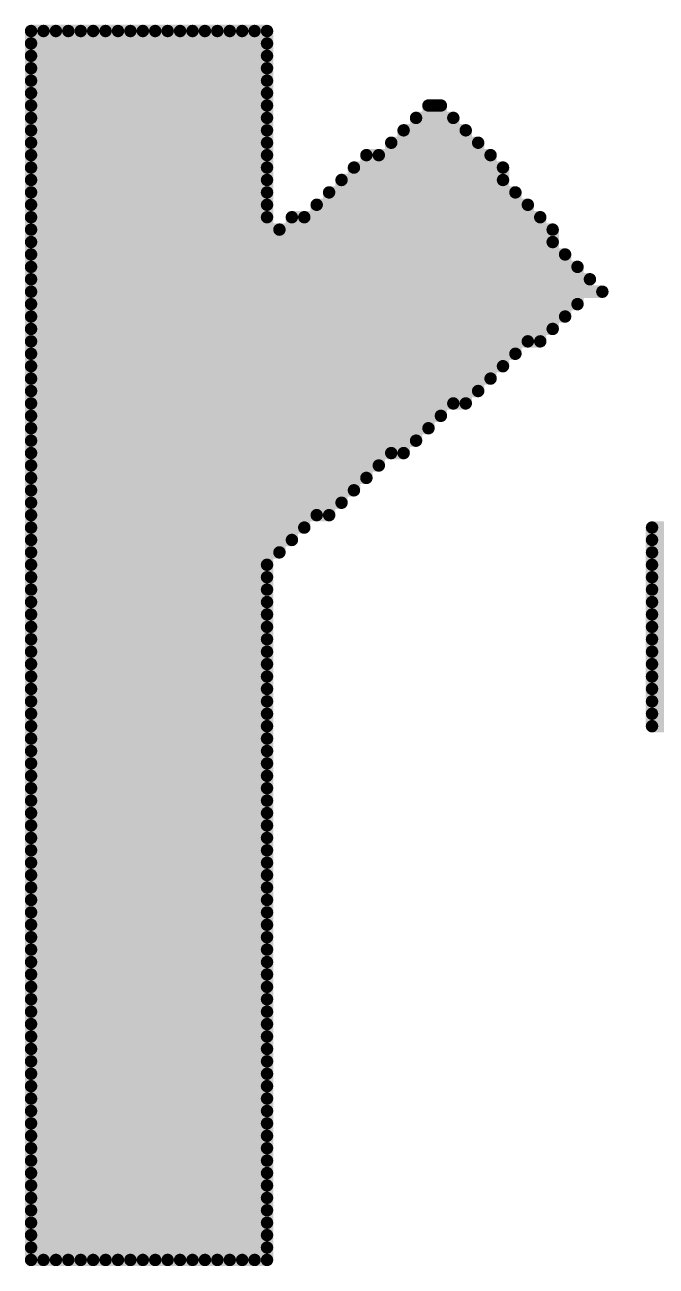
# Model space of a CAD drawing. Header units: millimetres. Extents: x 815.6 to 893.6, y 388.2 to 436.2.
# Drawn here: x 827.322 to 828.613, y 423.694 to 426.234 of the extents above; entities that cross this region are included whole.
import ezdxf

# ---------------------------------------------------------------- set-up
doc = ezdxf.new("R2010")
doc.units = ezdxf.units.MM
doc.layers.add('TOPOVERLAY', color=7, linetype='Continuous')

# ---------------------------------------------------------------- blocks, each defined once
blk = doc.blocks.new('10MM_9')
at = {"layer": 'TOPOVERLAY', "const_width": 0.0254}
for points in [[(4.351858, -1.0033), (4.351858, 1.5113)], [(4.351858, 1.5113), (4.834458, 1.5113)], [(4.377258, -1.0033), (4.377258, 1.5113)], [(4.402658, -1.0033), (4.402658, 1.5113)], [(4.428058, -1.0033), (4.428058, 1.5113)], [(4.453458, -1.0033), (4.453458, 1.5113)], [(4.478858, -1.0033), (4.478858, 1.5113)], [(4.504258, -1.0033), (4.504258, 1.5113)], [(4.529658, -1.0033), (4.529658, 1.5113)], [(4.555058, -1.0033), (4.555058, 1.5113)], [(4.580458, -1.0033), (4.580458, 1.5113)], [(4.605858, -1.0033), (4.605858, 1.5113)], [(4.631258, -1.0033), (4.631258, 1.5113)], [(4.656658, -1.0033), (4.656658, 1.5113)], [(4.682058, -1.0033), (4.682058, 1.5113)], [(4.707458, -1.0033), (4.707458, 1.5113)], [(4.732858, -1.0033), (4.732858, 1.5113)], [(4.758258, -1.0033), (4.758258, 1.5113)], [(4.783658, -1.0033), (4.783658, 1.5113)], [(4.809058, -1.0033), (4.809058, 1.5113)], [(4.834458, -1.0033), (4.834458, 1.5113)], [(4.351858, 1.4859), (4.834458, 1.4859)], [(4.351858, 1.4605), (4.834458, 1.4605)], [(4.351858, 1.4351), (4.834458, 1.4351)], [(4.351858, 1.4097), (4.834458, 1.4097)], [(4.351858, 1.3843), (4.834458, 1.3843)], [(4.351858, 1.3589), (4.834458, 1.3589)], [(5.164658, 0.6985), (5.164658, 1.3589)], [(5.164658, 1.3589), (5.190058, 1.3589)], [(5.190058, 0.7239), (5.190058, 1.3589)], [(4.351858, 1.3335), (4.834458, 1.3335)], [(5.139258, 0.6731), (5.139258, 1.3335)], [(5.139258, 1.3335), (5.215458, 1.3335)], [(5.215458, 0.7493), (5.215458, 1.3335)], [(4.351858, 1.3081), (4.834458, 1.3081)], [(5.113858, 0.6477), (5.113858, 1.3081)], [(5.113858, 1.3081), (5.240858, 1.3081)], [(5.240858, 0.7493), (5.240858, 1.3081)], [(4.351858, 1.2827), (4.834458, 1.2827)], [(5.088458, 0.6477), (5.088458, 1.2827)], [(5.088458, 1.2827), (5.266258, 1.2827)], [(5.266258, 0.7747), (5.266258, 1.2827)], [(4.351858, 1.2573), (4.834458, 1.2573)], [(5.037658, 0.5969), (5.037658, 1.2573)], [(5.037658, 1.2573), (5.291658, 1.2573)], [(5.063058, 0.6223), (5.063058, 1.2573)], [(5.291658, 0.8001), (5.291658, 1.2573)], [(4.351858, 1.2319), (4.834458, 1.2319)], [(5.012258, 0.5715), (5.012258, 1.2319)], [(5.012258, 1.2319), (5.317058, 1.2319)], [(5.317058, 0.8255), (5.317058, 1.2319)], [(4.351858, 1.2065), (4.834458, 1.2065)], [(4.986858, 0.5461), (4.986858, 1.2065)], [(4.986858, 1.2065), (5.317058, 1.2065)], [(4.351858, 1.1811), (4.834458, 1.1811)], [(4.961458, 0.5207), (4.961458, 1.1811)], [(4.961458, 1.1811), (5.342458, 1.1811)], [(5.342458, 0.8509), (5.342458, 1.1811)], [(4.351858, 1.1557), (4.834458, 1.1557)], [(4.936058, 0.5207), (4.936058, 1.1557)], [(4.936058, 1.1557), (5.367858, 1.1557)], [(5.367858, 0.8763), (5.367858, 1.1557)], [(4.351858, 1.1303), (4.834458, 1.1303)], [(4.885258, 0.4699), (4.885258, 1.1303)], [(4.885258, 1.1303), (5.393258, 1.1303)], [(4.910658, 0.4953), (4.910658, 1.1303)], [(5.393258, 0.8763), (5.393258, 1.1303)], [(4.351858, 1.1049), (5.418658, 1.1049)], [(4.859858, 0.4445), (4.859858, 1.1049)], [(5.418658, 0.9017), (5.418658, 1.1049)], [(4.351858, 1.0795), (5.418658, 1.0795)], [(4.351858, 1.0541), (5.444058, 1.0541)], [(5.444058, 0.9271), (5.444058, 1.0541)], [(4.351858, 1.0287), (5.469458, 1.0287)], [(5.469458, 0.9525), (5.469458, 1.0287)], [(4.351858, 1.0033), (5.494858, 1.0033)], [(4.351858, 0.9779), (5.520258, 0.9779)], [(4.351858, 0.9525), (5.469458, 0.9525)], [(4.351858, 0.9271), (5.444058, 0.9271)], [(4.351858, 0.9017), (5.418658, 0.9017)], [(4.351858, 0.8763), (5.393258, 0.8763)], [(4.351858, 0.8509), (5.342458, 0.8509)], [(4.351858, 0.8255), (5.317058, 0.8255)], [(4.351858, 0.8001), (5.291658, 0.8001)], [(4.351858, 0.7747), (5.266258, 0.7747)], [(4.351858, 0.7493), (5.240858, 0.7493)], [(4.351858, 0.7239), (5.190058, 0.7239)], [(4.351858, 0.6985), (5.164658, 0.6985)], [(4.351858, 0.6731), (5.139258, 0.6731)], [(4.351858, 0.6477), (5.113858, 0.6477)], [(4.351858, 0.6223), (5.063058, 0.6223)], [(4.351858, 0.5969), (5.037658, 0.5969)], [(4.351858, 0.5715), (5.012258, 0.5715)], [(4.351858, 0.5461), (4.986858, 0.5461)], [(4.351858, 0.5207), (4.961458, 0.5207)], [(4.351858, 0.4953), (4.910658, 0.4953)], [(5.621858, 0.0889), (5.621858, 0.4953)], [(5.621858, 0.4953), (8.161858, 0.4953)], [(4.351858, 0.4699), (4.885258, 0.4699)], [(5.621858, 0.4699), (8.187258, 0.4699)], [(4.351858, 0.4445), (4.859858, 0.4445)], [(5.621858, 0.4445), (8.187258, 0.4445)], [(4.351858, 0.4191), (4.834458, 0.4191)], [(5.621858, 0.4191), (8.187258, 0.4191)], [(4.351858, 0.3937), (4.834458, 0.3937)], [(5.621858, 0.3937), (8.187258, 0.3937)], [(4.351858, 0.3683), (4.834458, 0.3683)], [(5.621858, 0.3683), (8.187258, 0.3683)], [(4.351858, 0.3429), (4.834458, 0.3429)], [(5.621858, 0.3429), (8.187258, 0.3429)], [(4.351858, 0.3175), (4.834458, 0.3175)], [(5.621858, 0.3175), (8.187258, 0.3175)], [(4.351858, 0.2921), (4.834458, 0.2921)], [(5.621858, 0.2921), (8.187258, 0.2921)], [(4.351858, 0.2667), (4.834458, 0.2667)], [(5.621858, 0.2667), (8.187258, 0.2667)], [(4.351858, 0.2413), (4.834458, 0.2413)], [(5.621858, 0.2413), (8.187258, 0.2413)], [(4.351858, 0.2159), (4.834458, 0.2159)], [(5.621858, 0.2159), (8.187258, 0.2159)], [(4.351858, 0.1905), (4.834458, 0.1905)], [(5.621858, 0.1905), (8.187258, 0.1905)], [(4.351858, 0.1651), (4.834458, 0.1651)], [(5.621858, 0.1651), (8.187258, 0.1651)], [(4.351858, 0.1397), (4.834458, 0.1397)], [(5.621858, 0.1397), (6.104458, 0.1397)], [(4.351858, 0.1143), (4.834458, 0.1143)], [(5.621858, 0.1143), (6.104458, 0.1143)], [(4.351858, 0.0889), (4.834458, 0.0889)], [(5.621858, 0.0889), (6.104458, 0.0889)], [(4.351858, 0.0635), (4.834458, 0.0635)], [(4.351858, 0.0381), (4.834458, 0.0381)], [(4.351858, 0.0127), (4.834458, 0.0127)], [(4.351858, -0.0127), (4.834458, -0.0127)], [(4.351858, -0.0381), (4.834458, -0.0381)], [(4.351858, -0.0635), (4.834458, -0.0635)], [(4.351858, -0.0889), (4.834458, -0.0889)], [(4.351858, -0.1143), (4.834458, -0.1143)], [(4.351858, -0.1397), (4.834458, -0.1397)], [(4.351858, -0.1651), (4.834458, -0.1651)], [(4.351858, -0.1905), (4.834458, -0.1905)], [(4.351858, -0.2159), (4.834458, -0.2159)], [(4.351858, -0.2413), (4.834458, -0.2413)], [(4.351858, -0.2667), (4.834458, -0.2667)], [(4.351858, -0.2921), (4.834458, -0.2921)], [(4.351858, -0.3175), (4.834458, -0.3175)], [(4.351858, -0.3429), (4.834458, -0.3429)], [(4.351858, -0.3683), (4.834458, -0.3683)], [(4.351858, -0.3937), (4.834458, -0.3937)], [(4.351858, -0.4191), (4.834458, -0.4191)], [(4.351858, -0.4445), (4.834458, -0.4445)], [(4.351858, -0.4699), (4.834458, -0.4699)], [(4.351858, -0.4953), (4.834458, -0.4953)], [(4.351858, -0.5207), (4.834458, -0.5207)], [(4.351858, -0.5461), (4.834458, -0.5461)], [(4.351858, -0.5715), (4.834458, -0.5715)], [(4.351858, -0.5969), (4.834458, -0.5969)], [(4.351858, -0.6223), (4.834458, -0.6223)], [(4.351858, -0.6477), (4.834458, -0.6477)], [(4.351858, -0.6731), (4.834458, -0.6731)], [(4.351858, -0.6985), (4.834458, -0.6985)], [(4.351858, -0.7239), (4.834458, -0.7239)], [(4.351858, -0.7493), (4.834458, -0.7493)], [(4.351858, -0.7747), (4.834458, -0.7747)], [(4.351858, -0.8001), (4.834458, -0.8001)], [(4.351858, -0.8255), (4.834458, -0.8255)], [(4.351858, -0.8509), (4.834458, -0.8509)], [(4.351858, -0.8763), (4.834458, -0.8763)], [(4.351858, -0.9017), (4.834458, -0.9017)], [(4.351858, -0.9271), (4.834458, -0.9271)], [(4.351858, -0.9525), (4.834458, -0.9525)], [(4.351858, -0.9779), (4.834458, -0.9779)], [(4.351858, -1.0033), (4.834458, -1.0033)]]:
    blk.add_lwpolyline(points, dxfattribs=at)
at = {"layer": 'TOPOVERLAY', "const_width": 0.0127}
for points in [[(4.345508, 1.5113, 1), (4.358208, 1.5113, 1)], [(4.345508, 1.5113, 1), (4.358208, 1.5113, 1)], [(4.370908, 1.5113, 1), (4.383608, 1.5113, 1)], [(4.396308, 1.5113, 1), (4.409008, 1.5113, 1)], [(4.421708, 1.5113, 1), (4.434408, 1.5113, 1)], [(4.447108, 1.5113, 1), (4.459808, 1.5113, 1)], [(4.472508, 1.5113, 1), (4.485208, 1.5113, 1)], [(4.497908, 1.5113, 1), (4.510608, 1.5113, 1)], [(4.523308, 1.5113, 1), (4.536008, 1.5113, 1)], [(4.548708, 1.5113, 1), (4.561408, 1.5113, 1)], [(4.574108, 1.5113, 1), (4.586808, 1.5113, 1)], [(4.599508, 1.5113, 1), (4.612208, 1.5113, 1)], [(4.624908, 1.5113, 1), (4.637608, 1.5113, 1)], [(4.650308, 1.5113, 1), (4.663008, 1.5113, 1)], [(4.675708, 1.5113, 1), (4.688408, 1.5113, 1)], [(4.701108, 1.5113, 1), (4.713808, 1.5113, 1)], [(4.726508, 1.5113, 1), (4.739208, 1.5113, 1)], [(4.751908, 1.5113, 1), (4.764608, 1.5113, 1)], [(4.777308, 1.5113, 1), (4.790008, 1.5113, 1)], [(4.802708, 1.5113, 1), (4.815408, 1.5113, 1)], [(4.828108, 1.5113, 1), (4.840808, 1.5113, 1)], [(4.828108, 1.5113, 1), (4.840808, 1.5113, 1)], [(4.345508, 1.4859, 1), (4.358208, 1.4859, 1)], [(4.828108, 1.4859, 1), (4.840808, 1.4859, 1)], [(4.345508, 1.4605, 1), (4.358208, 1.4605, 1)], [(4.828108, 1.4605, 1), (4.840808, 1.4605, 1)], [(4.345508, 1.4351, 1), (4.358208, 1.4351, 1)], [(4.828108, 1.4351, 1), (4.840808, 1.4351, 1)], [(4.345508, 1.4097, 1), (4.358208, 1.4097, 1)], [(4.828108, 1.4097, 1), (4.840808, 1.4097, 1)], [(4.345508, 1.3843, 1), (4.358208, 1.3843, 1)], [(4.828108, 1.3843, 1), (4.840808, 1.3843, 1)], [(4.345508, 1.3589, 1), (4.358208, 1.3589, 1)], [(4.828108, 1.3589, 1), (4.840808, 1.3589, 1)], [(5.158308, 1.3589, 1), (5.171008, 1.3589, 1)], [(5.158308, 1.3589, 1), (5.171008, 1.3589, 1)], [(5.183708, 1.3589, 1), (5.196408, 1.3589, 1)], [(5.183708, 1.3589, 1), (5.196408, 1.3589, 1)], [(4.345508, 1.3335, 1), (4.358208, 1.3335, 1)], [(4.828108, 1.3335, 1), (4.840808, 1.3335, 1)], [(5.132908, 1.3335, 1), (5.145608, 1.3335, 1)], [(5.132908, 1.3335, 1), (5.145608, 1.3335, 1)], [(5.209108, 1.3335, 1), (5.221808, 1.3335, 1)], [(5.209108, 1.3335, 1), (5.221808, 1.3335, 1)], [(4.345508, 1.3081, 1), (4.358208, 1.3081, 1)], [(4.828108, 1.3081, 1), (4.840808, 1.3081, 1)], [(5.107508, 1.3081, 1), (5.120208, 1.3081, 1)], [(5.107508, 1.3081, 1), (5.120208, 1.3081, 1)], [(5.234508, 1.3081, 1), (5.247208, 1.3081, 1)], [(5.234508, 1.3081, 1), (5.247208, 1.3081, 1)], [(4.345508, 1.2827, 1), (4.358208, 1.2827, 1)], [(4.828108, 1.2827, 1), (4.840808, 1.2827, 1)], [(5.082108, 1.2827, 1), (5.094808, 1.2827, 1)], [(5.082108, 1.2827, 1), (5.094808, 1.2827, 1)], [(5.259908, 1.2827, 1), (5.272608, 1.2827, 1)], [(5.259908, 1.2827, 1), (5.272608, 1.2827, 1)], [(4.345508, 1.2573, 1), (4.358208, 1.2573, 1)], [(4.828108, 1.2573, 1), (4.840808, 1.2573, 1)], [(5.031308, 1.2573, 1), (5.044008, 1.2573, 1)], [(5.031308, 1.2573, 1), (5.044008, 1.2573, 1)], [(5.056708, 1.2573, 1), (5.069408, 1.2573, 1)], [(5.285308, 1.2573, 1), (5.298008, 1.2573, 1)], [(5.285308, 1.2573, 1), (5.298008, 1.2573, 1)], [(4.345508, 1.2319, 1), (4.358208, 1.2319, 1)], [(4.828108, 1.2319, 1), (4.840808, 1.2319, 1)], [(5.005908, 1.2319, 1), (5.018608, 1.2319, 1)], [(5.005908, 1.2319, 1), (5.018608, 1.2319, 1)], [(5.310708, 1.2319, 1), (5.323408, 1.2319, 1)], [(5.310708, 1.2319, 1), (5.323408, 1.2319, 1)], [(4.345508, 1.2065, 1), (4.358208, 1.2065, 1)], [(4.828108, 1.2065, 1), (4.840808, 1.2065, 1)], [(4.980508, 1.2065, 1), (4.993208, 1.2065, 1)], [(4.980508, 1.2065, 1), (4.993208, 1.2065, 1)], [(5.310708, 1.2065, 1), (5.323408, 1.2065, 1)], [(4.345508, 1.1811, 1), (4.358208, 1.1811, 1)], [(4.828108, 1.1811, 1), (4.840808, 1.1811, 1)], [(4.955108, 1.1811, 1), (4.967808, 1.1811, 1)], [(4.955108, 1.1811, 1), (4.967808, 1.1811, 1)], [(5.336108, 1.1811, 1), (5.348808, 1.1811, 1)], [(5.336108, 1.1811, 1), (5.348808, 1.1811, 1)], [(4.345508, 1.1557, 1), (4.358208, 1.1557, 1)], [(4.828108, 1.1557, 1), (4.840808, 1.1557, 1)], [(4.929708, 1.1557, 1), (4.942408, 1.1557, 1)], [(4.929708, 1.1557, 1), (4.942408, 1.1557, 1)], [(5.361508, 1.1557, 1), (5.374208, 1.1557, 1)], [(5.361508, 1.1557, 1), (5.374208, 1.1557, 1)], [(4.345508, 1.1303, 1), (4.358208, 1.1303, 1)], [(4.828108, 1.1303, 1), (4.840808, 1.1303, 1)], [(4.878908, 1.1303, 1), (4.891608, 1.1303, 1)], [(4.878908, 1.1303, 1), (4.891608, 1.1303, 1)], [(4.904308, 1.1303, 1), (4.917008, 1.1303, 1)], [(5.386908, 1.1303, 1), (5.399608, 1.1303, 1)], [(5.386908, 1.1303, 1), (5.399608, 1.1303, 1)], [(4.345508, 1.1049, 1), (4.358208, 1.1049, 1)], [(4.853508, 1.1049, 1), (4.866208, 1.1049, 1)], [(5.412308, 1.1049, 1), (5.425008, 1.1049, 1)], [(5.412308, 1.1049, 1), (5.425008, 1.1049, 1)], [(4.345508, 1.0795, 1), (4.358208, 1.0795, 1)], [(5.412308, 1.0795, 1), (5.425008, 1.0795, 1)], [(4.345508, 1.0541, 1), (4.358208, 1.0541, 1)], [(5.437708, 1.0541, 1), (5.450408, 1.0541, 1)], [(5.437708, 1.0541, 1), (5.450408, 1.0541, 1)], [(4.345508, 1.0287, 1), (4.358208, 1.0287, 1)], [(5.463108, 1.0287, 1), (5.475808, 1.0287, 1)], [(5.463108, 1.0287, 1), (5.475808, 1.0287, 1)], [(4.345508, 1.0033, 1), (4.358208, 1.0033, 1)], [(5.488508, 1.0033, 1), (5.501208, 1.0033, 1)], [(4.345508, 0.9779, 1), (4.358208, 0.9779, 1)], [(5.513908, 0.9779, 1), (5.526608, 0.9779, 1)], [(4.345508, 0.9525, 1), (4.358208, 0.9525, 1)], [(5.463108, 0.9525, 1), (5.475808, 0.9525, 1)], [(5.463108, 0.9525, 1), (5.475808, 0.9525, 1)], [(4.345508, 0.9271, 1), (4.358208, 0.9271, 1)], [(5.437708, 0.9271, 1), (5.450408, 0.9271, 1)], [(5.437708, 0.9271, 1), (5.450408, 0.9271, 1)], [(4.345508, 0.9017, 1), (4.358208, 0.9017, 1)], [(5.412308, 0.9017, 1), (5.425008, 0.9017, 1)], [(5.412308, 0.9017, 1), (5.425008, 0.9017, 1)], [(4.345508, 0.8763, 1), (4.358208, 0.8763, 1)], [(5.361508, 0.8763, 1), (5.374208, 0.8763, 1)], [(5.386908, 0.8763, 1), (5.399608, 0.8763, 1)], [(5.386908, 0.8763, 1), (5.399608, 0.8763, 1)], [(4.345508, 0.8509, 1), (4.358208, 0.8509, 1)], [(5.336108, 0.8509, 1), (5.348808, 0.8509, 1)], [(5.336108, 0.8509, 1), (5.348808, 0.8509, 1)], [(4.345508, 0.8255, 1), (4.358208, 0.8255, 1)], [(5.310708, 0.8255, 1), (5.323408, 0.8255, 1)], [(5.310708, 0.8255, 1), (5.323408, 0.8255, 1)], [(4.345508, 0.8001, 1), (4.358208, 0.8001, 1)], [(5.285308, 0.8001, 1), (5.298008, 0.8001, 1)], [(5.285308, 0.8001, 1), (5.298008, 0.8001, 1)], [(4.345508, 0.7747, 1), (4.358208, 0.7747, 1)], [(5.259908, 0.7747, 1), (5.272608, 0.7747, 1)], [(5.259908, 0.7747, 1), (5.272608, 0.7747, 1)], [(4.345508, 0.7493, 1), (4.358208, 0.7493, 1)], [(5.209108, 0.7493, 1), (5.221808, 0.7493, 1)], [(5.234508, 0.7493, 1), (5.247208, 0.7493, 1)], [(5.234508, 0.7493, 1), (5.247208, 0.7493, 1)], [(4.345508, 0.7239, 1), (4.358208, 0.7239, 1)], [(5.183708, 0.7239, 1), (5.196408, 0.7239, 1)], [(5.183708, 0.7239, 1), (5.196408, 0.7239, 1)], [(4.345508, 0.6985, 1), (4.358208, 0.6985, 1)], [(5.158308, 0.6985, 1), (5.171008, 0.6985, 1)], [(5.158308, 0.6985, 1), (5.171008, 0.6985, 1)], [(4.345508, 0.6731, 1), (4.358208, 0.6731, 1)], [(5.132908, 0.6731, 1), (5.145608, 0.6731, 1)], [(5.132908, 0.6731, 1), (5.145608, 0.6731, 1)], [(4.345508, 0.6477, 1), (4.358208, 0.6477, 1)], [(5.082108, 0.6477, 1), (5.094808, 0.6477, 1)], [(5.107508, 0.6477, 1), (5.120208, 0.6477, 1)], [(5.107508, 0.6477, 1), (5.120208, 0.6477, 1)], [(4.345508, 0.6223, 1), (4.358208, 0.6223, 1)], [(5.056708, 0.6223, 1), (5.069408, 0.6223, 1)], [(5.056708, 0.6223, 1), (5.069408, 0.6223, 1)], [(4.345508, 0.5969, 1), (4.358208, 0.5969, 1)], [(5.031308, 0.5969, 1), (5.044008, 0.5969, 1)], [(5.031308, 0.5969, 1), (5.044008, 0.5969, 1)], [(4.345508, 0.5715, 1), (4.358208, 0.5715, 1)], [(5.005908, 0.5715, 1), (5.018608, 0.5715, 1)], [(5.005908, 0.5715, 1), (5.018608, 0.5715, 1)], [(4.345508, 0.5461, 1), (4.358208, 0.5461, 1)], [(4.980508, 0.5461, 1), (4.993208, 0.5461, 1)], [(4.980508, 0.5461, 1), (4.993208, 0.5461, 1)], [(4.345508, 0.5207, 1), (4.358208, 0.5207, 1)], [(4.929708, 0.5207, 1), (4.942408, 0.5207, 1)], [(4.955108, 0.5207, 1), (4.967808, 0.5207, 1)], [(4.955108, 0.5207, 1), (4.967808, 0.5207, 1)], [(4.345508, 0.4953, 1), (4.358208, 0.4953, 1)], [(4.904308, 0.4953, 1), (4.917008, 0.4953, 1)], [(4.904308, 0.4953, 1), (4.917008, 0.4953, 1)], [(5.615508, 0.4953, 1), (5.628208, 0.4953, 1)], [(5.615508, 0.4953, 1), (5.628208, 0.4953, 1)], [(4.345508, 0.4699, 1), (4.358208, 0.4699, 1)], [(4.878908, 0.4699, 1), (4.891608, 0.4699, 1)], [(4.878908, 0.4699, 1), (4.891608, 0.4699, 1)], [(5.615508, 0.4699, 1), (5.628208, 0.4699, 1)], [(4.345508, 0.4445, 1), (4.358208, 0.4445, 1)], [(4.853508, 0.4445, 1), (4.866208, 0.4445, 1)], [(4.853508, 0.4445, 1), (4.866208, 0.4445, 1)], [(5.615508, 0.4445, 1), (5.628208, 0.4445, 1)], [(4.345508, 0.4191, 1), (4.358208, 0.4191, 1)], [(4.828108, 0.4191, 1), (4.840808, 0.4191, 1)], [(5.615508, 0.4191, 1), (5.628208, 0.4191, 1)], [(4.345508, 0.3937, 1), (4.358208, 0.3937, 1)], [(4.828108, 0.3937, 1), (4.840808, 0.3937, 1)], [(5.615508, 0.3937, 1), (5.628208, 0.3937, 1)], [(4.345508, 0.3683, 1), (4.358208, 0.3683, 1)], [(4.828108, 0.3683, 1), (4.840808, 0.3683, 1)], [(5.615508, 0.3683, 1), (5.628208, 0.3683, 1)], [(4.345508, 0.3429, 1), (4.358208, 0.3429, 1)], [(4.828108, 0.3429, 1), (4.840808, 0.3429, 1)], [(5.615508, 0.3429, 1), (5.628208, 0.3429, 1)], [(4.345508, 0.3175, 1), (4.358208, 0.3175, 1)], [(4.828108, 0.3175, 1), (4.840808, 0.3175, 1)], [(5.615508, 0.3175, 1), (5.628208, 0.3175, 1)], [(4.345508, 0.2921, 1), (4.358208, 0.2921, 1)], [(4.828108, 0.2921, 1), (4.840808, 0.2921, 1)], [(5.615508, 0.2921, 1), (5.628208, 0.2921, 1)], [(4.345508, 0.2667, 1), (4.358208, 0.2667, 1)], [(4.828108, 0.2667, 1), (4.840808, 0.2667, 1)], [(5.615508, 0.2667, 1), (5.628208, 0.2667, 1)], [(4.345508, 0.2413, 1), (4.358208, 0.2413, 1)], [(4.828108, 0.2413, 1), (4.840808, 0.2413, 1)], [(5.615508, 0.2413, 1), (5.628208, 0.2413, 1)], [(4.345508, 0.2159, 1), (4.358208, 0.2159, 1)], [(4.828108, 0.2159, 1), (4.840808, 0.2159, 1)], [(5.615508, 0.2159, 1), (5.628208, 0.2159, 1)], [(4.345508, 0.1905, 1), (4.358208, 0.1905, 1)], [(4.828108, 0.1905, 1), (4.840808, 0.1905, 1)], [(5.615508, 0.1905, 1), (5.628208, 0.1905, 1)], [(4.345508, 0.1651, 1), (4.358208, 0.1651, 1)], [(4.828108, 0.1651, 1), (4.840808, 0.1651, 1)], [(5.615508, 0.1651, 1), (5.628208, 0.1651, 1)], [(4.345508, 0.1397, 1), (4.358208, 0.1397, 1)], [(4.828108, 0.1397, 1), (4.840808, 0.1397, 1)], [(5.615508, 0.1397, 1), (5.628208, 0.1397, 1)], [(4.345508, 0.1143, 1), (4.358208, 0.1143, 1)], [(4.828108, 0.1143, 1), (4.840808, 0.1143, 1)], [(5.615508, 0.1143, 1), (5.628208, 0.1143, 1)], [(4.345508, 0.0889, 1), (4.358208, 0.0889, 1)], [(4.828108, 0.0889, 1), (4.840808, 0.0889, 1)], [(5.615508, 0.0889, 1), (5.628208, 0.0889, 1)], [(5.615508, 0.0889, 1), (5.628208, 0.0889, 1)], [(4.345508, 0.0635, 1), (4.358208, 0.0635, 1)], [(4.828108, 0.0635, 1), (4.840808, 0.0635, 1)], [(4.345508, 0.0381, 1), (4.358208, 0.0381, 1)], [(4.828108, 0.0381, 1), (4.840808, 0.0381, 1)], [(4.345508, 0.0127, 1), (4.358208, 0.0127, 1)], [(4.345508, -0.0127, 1), (4.358208, -0.0127, 1)], [(4.828108, 0.0127, 1), (4.840808, 0.0127, 1)], [(4.345508, -0.0381, 1), (4.358208, -0.0381, 1)], [(4.828108, -0.0127, 1), (4.840808, -0.0127, 1)], [(4.828108, -0.0381, 1), (4.840808, -0.0381, 1)], [(4.345508, -0.0635, 1), (4.358208, -0.0635, 1)], [(4.828108, -0.0635, 1), (4.840808, -0.0635, 1)], [(4.345508, -0.0889, 1), (4.358208, -0.0889, 1)], [(4.828108, -0.0889, 1), (4.840808, -0.0889, 1)], [(4.345508, -0.1143, 1), (4.358208, -0.1143, 1)], [(4.828108, -0.1143, 1), (4.840808, -0.1143, 1)], [(4.345508, -0.1397, 1), (4.358208, -0.1397, 1)], [(4.828108, -0.1397, 1), (4.840808, -0.1397, 1)], [(4.345508, -0.1651, 1), (4.358208, -0.1651, 1)], [(4.828108, -0.1651, 1), (4.840808, -0.1651, 1)], [(4.345508, -0.1905, 1), (4.358208, -0.1905, 1)], [(4.828108, -0.1905, 1), (4.840808, -0.1905, 1)], [(4.345508, -0.2159, 1), (4.358208, -0.2159, 1)], [(4.828108, -0.2159, 1), (4.840808, -0.2159, 1)], [(4.345508, -0.2413, 1), (4.358208, -0.2413, 1)], [(4.828108, -0.2413, 1), (4.840808, -0.2413, 1)], [(4.345508, -0.2667, 1), (4.358208, -0.2667, 1)], [(4.828108, -0.2667, 1), (4.840808, -0.2667, 1)], [(4.345508, -0.2921, 1), (4.358208, -0.2921, 1)], [(4.828108, -0.2921, 1), (4.840808, -0.2921, 1)], [(4.345508, -0.3175, 1), (4.358208, -0.3175, 1)], [(4.828108, -0.3175, 1), (4.840808, -0.3175, 1)], [(4.345508, -0.3429, 1), (4.358208, -0.3429, 1)], [(4.828108, -0.3429, 1), (4.840808, -0.3429, 1)], [(4.345508, -0.3683, 1), (4.358208, -0.3683, 1)], [(4.828108, -0.3683, 1), (4.840808, -0.3683, 1)], [(4.345508, -0.3937, 1), (4.358208, -0.3937, 1)], [(4.828108, -0.3937, 1), (4.840808, -0.3937, 1)], [(4.345508, -0.4191, 1), (4.358208, -0.4191, 1)], [(4.828108, -0.4191, 1), (4.840808, -0.4191, 1)], [(4.345508, -0.4445, 1), (4.358208, -0.4445, 1)], [(4.828108, -0.4445, 1), (4.840808, -0.4445, 1)], [(4.345508, -0.4699, 1), (4.358208, -0.4699, 1)], [(4.828108, -0.4699, 1), (4.840808, -0.4699, 1)], [(4.345508, -0.4953, 1), (4.358208, -0.4953, 1)], [(4.828108, -0.4953, 1), (4.840808, -0.4953, 1)], [(4.345508, -0.5207, 1), (4.358208, -0.5207, 1)], [(4.828108, -0.5207, 1), (4.840808, -0.5207, 1)], [(4.345508, -0.5461, 1), (4.358208, -0.5461, 1)], [(4.828108, -0.5461, 1), (4.840808, -0.5461, 1)], [(4.345508, -0.5715, 1), (4.358208, -0.5715, 1)], [(4.828108, -0.5715, 1), (4.840808, -0.5715, 1)], [(4.345508, -0.5969, 1), (4.358208, -0.5969, 1)], [(4.828108, -0.5969, 1), (4.840808, -0.5969, 1)], [(4.345508, -0.6223, 1), (4.358208, -0.6223, 1)], [(4.828108, -0.6223, 1), (4.840808, -0.6223, 1)], [(4.345508, -0.6477, 1), (4.358208, -0.6477, 1)], [(4.828108, -0.6477, 1), (4.840808, -0.6477, 1)], [(4.345508, -0.6731, 1), (4.358208, -0.6731, 1)], [(4.828108, -0.6731, 1), (4.840808, -0.6731, 1)], [(4.345508, -0.6985, 1), (4.358208, -0.6985, 1)], [(4.828108, -0.6985, 1), (4.840808, -0.6985, 1)], [(4.345508, -0.7239, 1), (4.358208, -0.7239, 1)], [(4.828108, -0.7239, 1), (4.840808, -0.7239, 1)], [(4.345508, -0.7493, 1), (4.358208, -0.7493, 1)], [(4.828108, -0.7493, 1), (4.840808, -0.7493, 1)], [(4.345508, -0.7747, 1), (4.358208, -0.7747, 1)], [(4.828108, -0.7747, 1), (4.840808, -0.7747, 1)], [(4.345508, -0.8001, 1), (4.358208, -0.8001, 1)], [(4.828108, -0.8001, 1), (4.840808, -0.8001, 1)], [(4.345508, -0.8255, 1), (4.358208, -0.8255, 1)], [(4.828108, -0.8255, 1), (4.840808, -0.8255, 1)], [(4.345508, -0.8509, 1), (4.358208, -0.8509, 1)], [(4.828108, -0.8509, 1), (4.840808, -0.8509, 1)], [(4.345508, -0.8763, 1), (4.358208, -0.8763, 1)], [(4.828108, -0.8763, 1), (4.840808, -0.8763, 1)], [(4.345508, -0.9017, 1), (4.358208, -0.9017, 1)], [(4.828108, -0.9017, 1), (4.840808, -0.9017, 1)], [(4.345508, -0.9271, 1), (4.358208, -0.9271, 1)], [(4.828108, -0.9271, 1), (4.840808, -0.9271, 1)], [(4.345508, -0.9525, 1), (4.358208, -0.9525, 1)], [(4.828108, -0.9525, 1), (4.840808, -0.9525, 1)], [(4.345508, -0.9779, 1), (4.358208, -0.9779, 1)], [(4.828108, -0.9779, 1), (4.840808, -0.9779, 1)], [(4.345508, -1.0033, 1), (4.358208, -1.0033, 1)], [(4.345508, -1.0033, 1), (4.358208, -1.0033, 1)], [(4.370908, -1.0033, 1), (4.383608, -1.0033, 1)], [(4.396308, -1.0033, 1), (4.409008, -1.0033, 1)], [(4.421708, -1.0033, 1), (4.434408, -1.0033, 1)], [(4.447108, -1.0033, 1), (4.459808, -1.0033, 1)], [(4.472508, -1.0033, 1), (4.485208, -1.0033, 1)], [(4.497908, -1.0033, 1), (4.510608, -1.0033, 1)], [(4.523308, -1.0033, 1), (4.536008, -1.0033, 1)], [(4.548708, -1.0033, 1), (4.561408, -1.0033, 1)], [(4.574108, -1.0033, 1), (4.586808, -1.0033, 1)], [(4.599508, -1.0033, 1), (4.612208, -1.0033, 1)], [(4.624908, -1.0033, 1), (4.637608, -1.0033, 1)], [(4.650308, -1.0033, 1), (4.663008, -1.0033, 1)], [(4.675708, -1.0033, 1), (4.688408, -1.0033, 1)], [(4.701108, -1.0033, 1), (4.713808, -1.0033, 1)], [(4.726508, -1.0033, 1), (4.739208, -1.0033, 1)], [(4.751908, -1.0033, 1), (4.764608, -1.0033, 1)], [(4.777308, -1.0033, 1), (4.790008, -1.0033, 1)], [(4.802708, -1.0033, 1), (4.815408, -1.0033, 1)], [(4.828108, -1.0033, 1), (4.840808, -1.0033, 1)], [(4.828108, -1.0033, 1), (4.840808, -1.0033, 1)]]:
    blk.add_lwpolyline(points, format="xyb", close=True, dxfattribs=at)

msp = doc.modelspace()

# ---------------------------------------------------------------- block references
msp.add_blockref('10MM_9', (822.9831, 424.7104))

doc.saveas('drawing.dxf')
